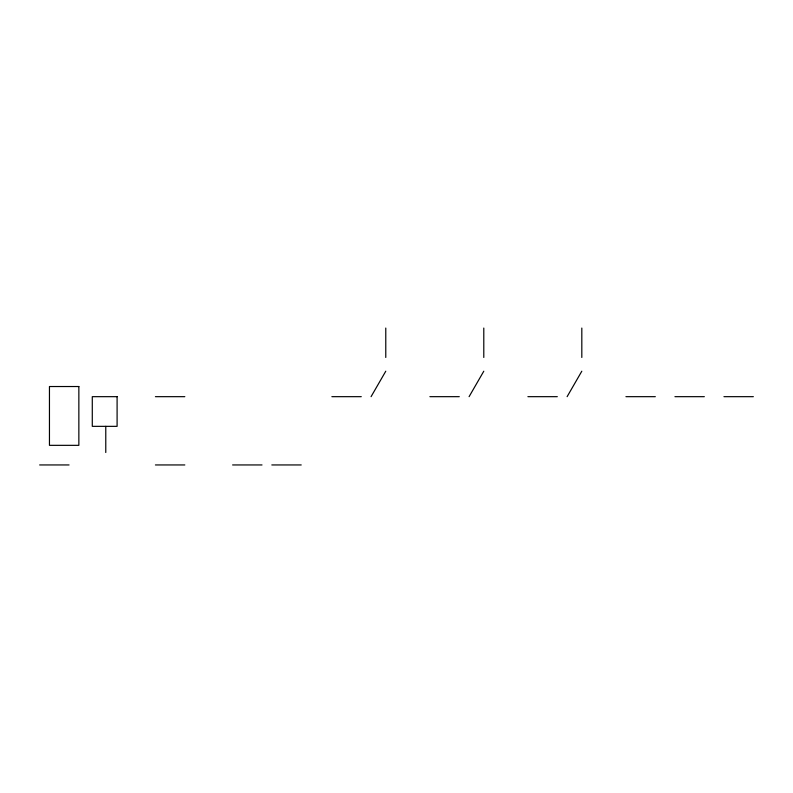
<?xml version="1.0" encoding="UTF-8"?>
<svg xmlns="http://www.w3.org/2000/svg" width="793" height="793" viewBox="0 0 793 793"><rect width="100%" height="100%" fill="white"/><g stroke="black" fill="none" stroke-linecap="round" stroke-linejoin="round"><path stroke-width="1.19" d="M371.065 396.669L385.775 371.203M469.089 396.669L483.789 371.203M567.114 396.669L581.814 371.203M155.418 396.669L184.828 396.669M331.861 396.669L361.271 396.669M429.885 396.669L459.286 396.669M527.9 396.669L557.31 396.669M625.925 396.669L655.325 396.669M674.932 396.669L704.343 396.669M723.94 396.669L753.35 396.669M39.65 464.946L69.06 464.946M155.418 464.946L184.828 464.946M232.607 464.946L262.007 464.946M271.811 464.946L301.221 464.946M581.814 328.054L581.814 357.465M483.789 328.054L483.789 357.465M385.775 328.054L385.775 357.465M105.776 426.347L105.776 452.506M78.854 386.528L49.453 386.528L49.453 445.339L78.854 445.339L78.854 386.528M117.096 396.669L92.285 396.669L92.285 426.347L117.096 426.347L117.096 396.669"/></g></svg>
